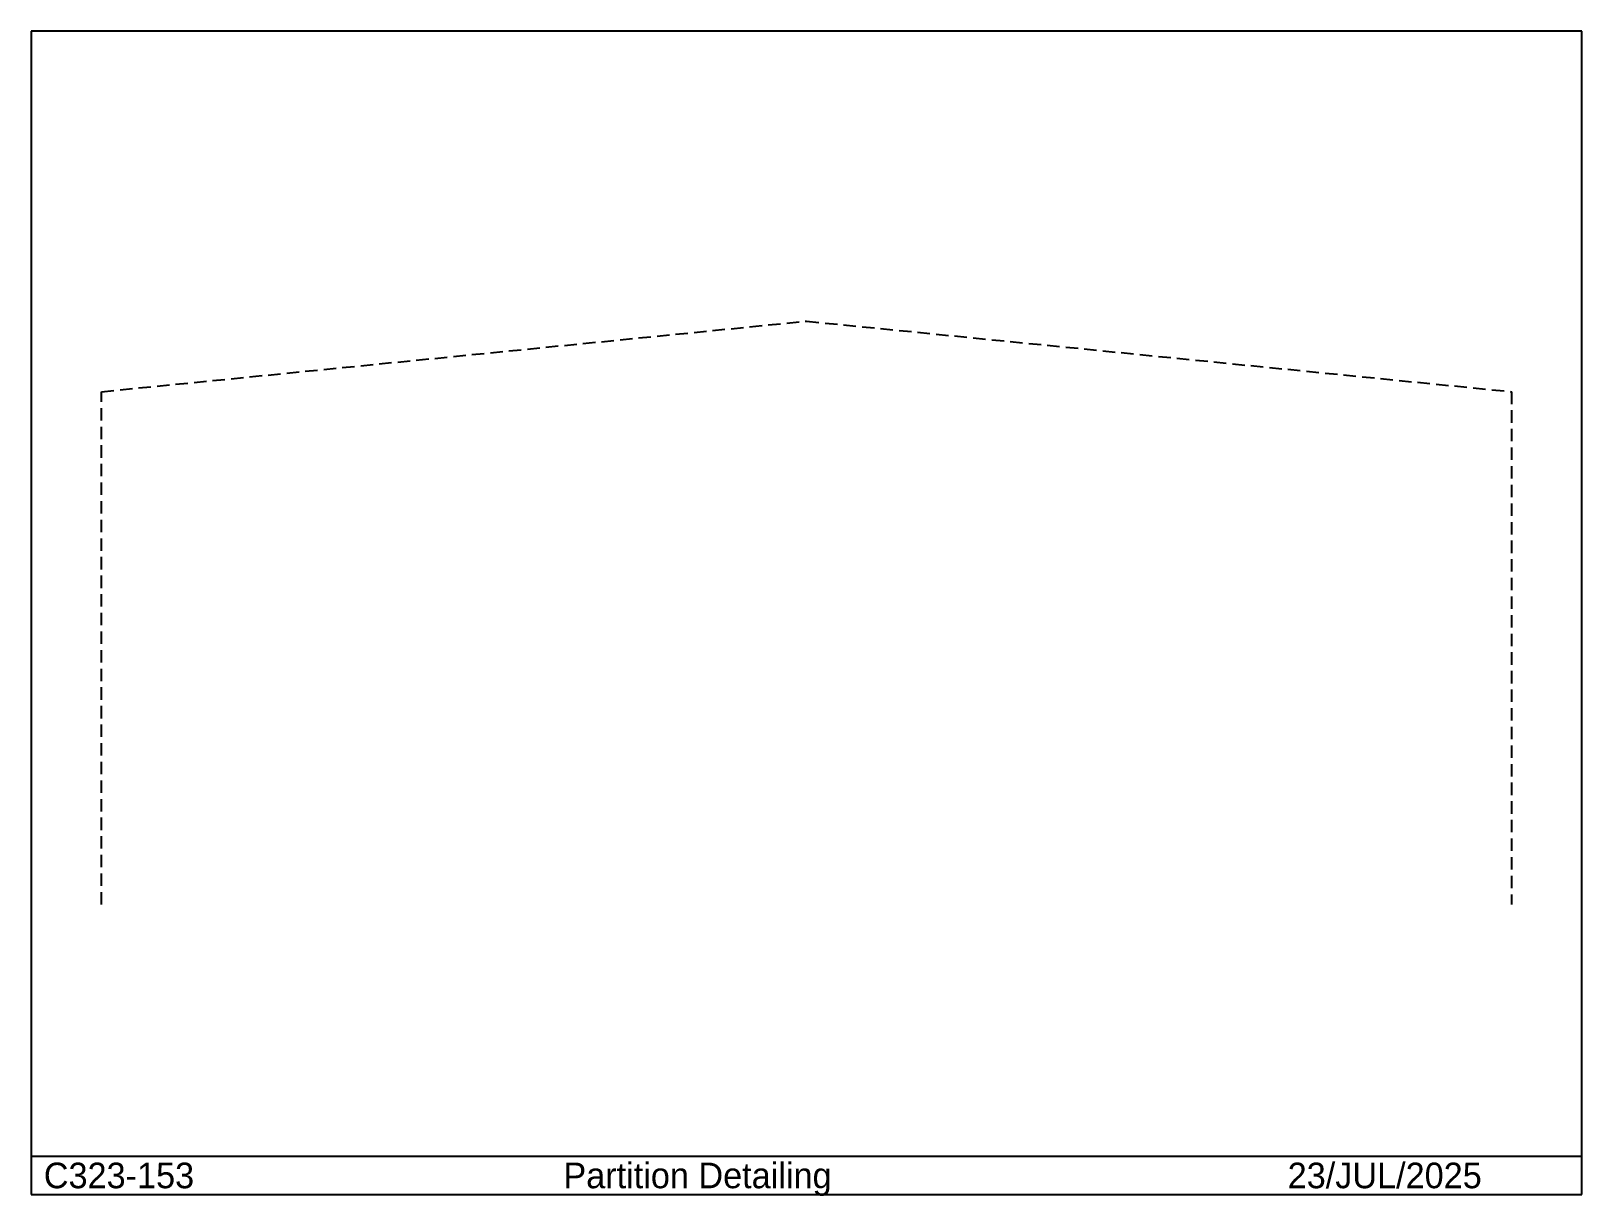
# Model space of a CAD drawing. Extents: x -1124 to 23594, y -4643 to 13916.
import ezdxf

# ---------------------------------------------------------------- set-up
doc = ezdxf.new("R2010")
doc.units = 0
doc.linetypes.add('CONTIN', pattern=[0])
doc.linetypes.add('DASHED', pattern=[296.59, 197.73, -98.86])
doc.layers.get('0').update_dxf_attribs({"linetype": 'CONTIN'})
doc.layers.add('8', color=5, linetype='DASHED')

msp = doc.modelspace()

# ---------------------------------------------------------------- linework, layer by layer
for p, q in [((23593.5, 13915.625), (-1123.5, 13915.625)), ((-1123.5, 13915.625), (-1123.5, -4622.125)), ((23593.5, -4622.125), (23593.5, 13915.625)), ((-1123.5, -4010.379), (23593.5, -4010.379)), ((-1123.5, -4622.125), (23593.5, -4622.125))]:
    msp.add_line(p, q)
at = {"layer": '8'}
for p, q in [((0, 8170), (11235, 9293.5)), ((11235, 9293.5), (22470, 8170)), ((0, 0), (0, 8170)), ((22470, 8170), (22470, 0))]:
    msp.add_line(p, q, dxfattribs=at)

# ---------------------------------------------------------------- texts
for s, p in [('C323-153', (-919.585, -4520.167)), ('Partition Detailing', (7360.61, -4520.167)), ('23/JUL/2025', (18903.451, -4520.167))]:
    msp.add_text(s, height=407.831).set_placement(p)

doc.saveas('drawing.dxf')
